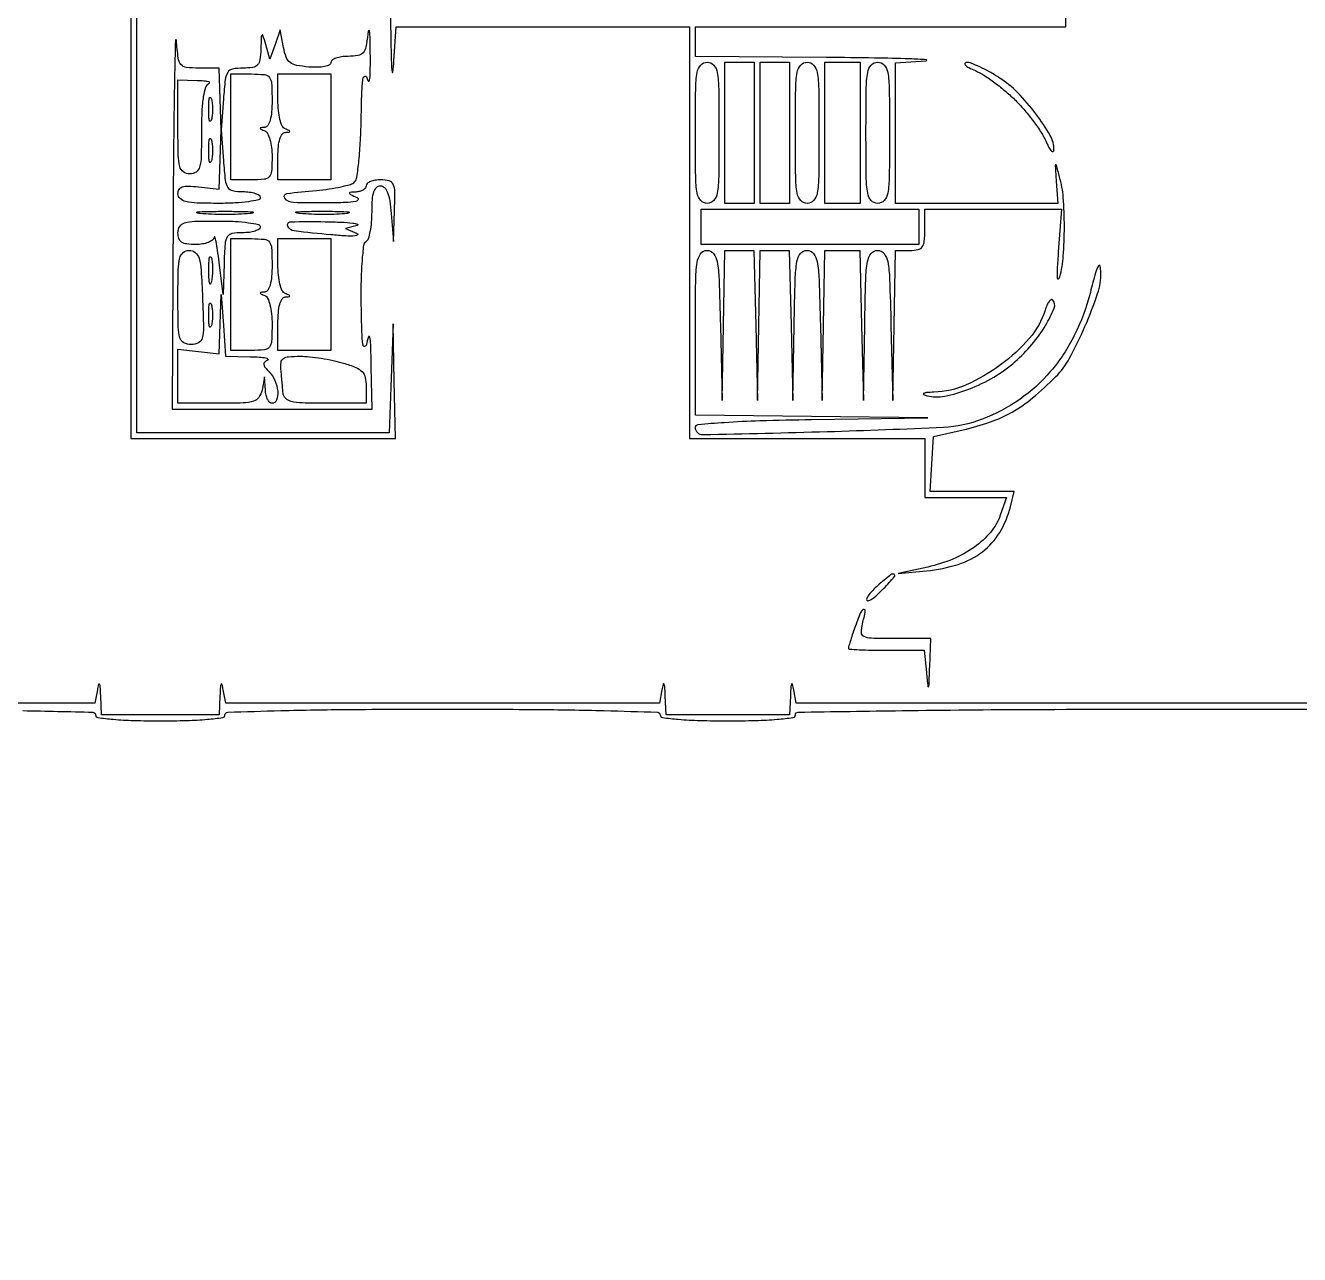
# Model space of a CAD drawing. Extents: x 23 to 255, y 40 to 184.
# Drawn here: x 120.31 to 138.64, y 101.29 to 118.97 of the extents above; entities that cross this region are included whole.
import ezdxf

# ---------------------------------------------------------------- set-up
doc = ezdxf.new("R2010")
doc.units = 0
doc.header["$MEASUREMENT"] = 0

msp = doc.modelspace()

# ---------------------------------------------------------------- linework, layer by layer
for points in [[(207.919475, 175.632891, 0.000007), (191.762556, 175.634099, 0.00002), (173.0434, 175.634494, 0.000013), (151.49745, 175.633531), (95.9364, 175.6296)], [(125.5464, 119.6244), (125.562397, 118.79955, 0.002011), (125.571, 118.432169, 0.027303), (125.581982, 118.298587, 0.881627), (125.594477, 118.298724, 0.013006), (125.608918, 118.46115), (125.639444, 118.9476), (127.750222, 118.9476), (129.861, 118.9476), (129.861, 115.9866), (129.861, 113.0256), (131.553, 113.0256), (133.245, 113.0256), (133.245, 112.6026), (133.245, 112.1796), (133.832799, 112.1796), (134.420598, 112.1796), (134.33117, 111.923066, -0.091634), (134.192712, 111.680223, -0.062495), (133.958519, 111.464215, -0.055863), (133.648927, 111.291615, -0.045718), (133.2873, 111.177525), (132.8643, 111.085491), (133.267608, 111.123527, 0.053191), (133.72381, 111.216152, 0.086187), (134.074239, 111.397941, 0.094039), (134.32251, 111.673818, 0.074977), (134.477048, 112.043888), (134.532343, 112.2642), (133.926336, 112.2642), (133.320329, 112.2642), (133.346115, 112.660067), (133.3719, 113.055933), (133.7949, 113.15195, 0.0279), (134.187992, 113.264556, 0.046188), (134.501876, 113.407405, 0.043786), (134.795422, 113.611226, 0.022321), (135.127529, 113.9139, 0.072982), (135.326436, 114.18028, 0.021601), (135.549489, 114.639117, 0.02098), (135.73124, 115.111437, 0.085961), (135.778123, 115.413692, 0.051136), (135.766718, 115.508435, 0.695722), (135.743005, 115.511611, 0.054158), (135.702796, 115.410943, 0.004133), (135.626524, 115.128245, -0.051016), (135.395725, 114.509839, -0.061878), (135.055373, 113.993453, -0.064044), (134.610059, 113.589661, -0.060825), (134.069522, 113.303341, -0.079401), (133.515251, 113.186853, -0.004989), (131.841962, 113.122062, -0.001896), (130.05524, 113.077507, -0.420419), (129.9456, 113.184853, -0.387329), (129.985791, 113.228952, -0.005864), (130.360987, 113.259381, -0.010125), (130.872984, 113.284461, -0.003459), (131.61645, 113.300656), (133.2873, 113.325488), (131.61645, 113.344744), (129.9456, 113.364), (129.9456, 114.5484, -0.002471), (129.949256, 115.288362, -0.032492), (129.969726, 115.561355, -0.122318), (130.019815, 115.685594, -0.240517), (130.112272, 115.7328, -0.227634), (130.204857, 115.688346, -0.125238), (130.257964, 115.571419, -0.035231), (130.285233, 115.316882, -0.002946), (130.305386, 114.65415), (130.331827, 113.5755), (130.350214, 114.65415), (130.3686, 115.7328), (130.577572, 115.7328), (130.786545, 115.7328), (130.812986, 114.65415), (130.839427, 113.5755), (130.857814, 114.65415), (130.8762, 115.7328), (131.085172, 115.7328), (131.294145, 115.7328), (131.320586, 114.65415), (131.347027, 113.5755), (131.365414, 114.65415, -0.0029), (131.380605, 115.31904, -0.035331), (131.405845, 115.572441, -0.127291), (131.45811, 115.6885, -0.227414), (131.550472, 115.7328, -0.227634), (131.643057, 115.688346, -0.125238), (131.696164, 115.571419, -0.035231), (131.723433, 115.316882, -0.002946), (131.743586, 114.65415), (131.770027, 113.5755), (131.788414, 114.65415), (131.8068, 115.7328), (132.058072, 115.7328), (132.309345, 115.7328), (132.335786, 114.65415), (132.362227, 113.5755), (132.380614, 114.65415, -0.0029), (132.395805, 115.31904, -0.035331), (132.421045, 115.572441, -0.127291), (132.47331, 115.6885, -0.227414), (132.565672, 115.7328, -0.227634), (132.658257, 115.688346, -0.125238), (132.711364, 115.571419, -0.035231), (132.738633, 115.316882, -0.002946), (132.758786, 114.65415), (132.785227, 113.5755), (132.803614, 114.65415), (132.822, 115.7328), (133.0335, 115.7328, 0.050766), (133.148744, 115.744531, 0.189121), (133.208743, 115.78356, 0.13443), (133.237867, 115.862612, 0.021436), (133.245, 116.0289), (133.245, 116.325), (134.228831, 116.325), (135.212662, 116.325), (135.16585, 115.71165, 0.005298), (135.149695, 115.465647, 0.028587), (135.149986, 115.331694, 0.575265), (135.166377, 115.323422, 0.184996), (135.18721, 115.3521, 0.047515), (135.237985, 115.652486, 0.018517), (135.252932, 116.073773, 0.018475), (135.236737, 116.494098, 0.04884), (135.184959, 116.7903, 0.001423), (135.136771, 116.962072, 0.614793), (135.127398, 116.963894, 0.182921), (135.121509, 116.944755, 0.000801), (135.135681, 116.72685), (135.156825, 116.4096), (133.989412, 116.4096), (132.822, 116.4096), (132.822, 117.420379), (132.822, 118.431158), (133.26615, 118.462229, 0.927841), (133.266215, 118.475321, 0.011834), (133.026891, 118.488771, 0.004326), (132.521948, 118.500802, 0.001714), (131.82795, 118.50895), (129.9456, 118.5246), (129.9456, 118.7361), (129.9456, 118.9476), (132.6105, 118.9476), (135.2754, 118.9476), (135.2754, 122.3316)], [(96.591991, 78.0858, -0.000015), (96.570667, 70.513747, -0.41338)], [(143.469832, 109.2186), (137.4327, 109.2186), (131.395568, 109.2186), (131.358905, 109.40895, 0.014773), (131.340541, 109.491138, 0.674817), (131.327995, 109.492832, 0.114822), (131.31755, 109.457712, 0.004641), (131.310721, 109.32435), (131.2992, 109.0494), (130.4109, 109.0494), (129.5226, 109.0494), (129.511079, 109.32435, 0.004641), (129.50425, 109.457712, 0.114822), (129.493805, 109.492832, 0.674817), (129.481259, 109.491138, 0.014773), (129.462895, 109.40895), (129.426232, 109.2186), (126.3078, 109.2186), (123.189368, 109.2186), (123.152705, 109.40895, 0.014773), (123.134341, 109.491138, 0.674817), (123.121795, 109.492832, 0.114822), (123.11135, 109.457712, 0.004641), (123.104521, 109.32435), (123.093, 109.0494), (122.247, 109.0494), (121.401, 109.0494), (121.389479, 109.32435, 0.004641), (121.38265, 109.457712, 0.114822), (121.372205, 109.492832, 0.674817), (121.359659, 109.491138, 0.014773), (121.341295, 109.40895), (121.304632, 109.2186), (118.781567, 109.2186, -0.001525)], [(120.269475, 109.112414, -0.00078), (121.276679, 109.090075, -0.407279), (121.3164, 109.0494, 0.375539), (121.348332, 109.012881, 0.010792), (121.5702, 108.987873, 0.015486), (121.864306, 108.970296, 0.007181), (122.247, 108.9648, 0.007181), (122.629694, 108.970296, 0.015486), (122.9238, 108.987873, 0.010792), (123.145668, 109.012881, 0.375539), (123.1776, 109.0494, -0.404804), (123.216539, 109.089615, -0.001303), (123.9813, 109.112278, -0.004904), (124.951295, 109.128977, -0.001852), (126.3078, 109.134, -0.001852), (127.664305, 109.128977, -0.004904), (128.6343, 109.112278, -0.001303), (129.399061, 109.089615, -0.404804), (129.438, 109.0494, 0.377473), (129.47032, 109.012689, 0.010078), (129.702375, 108.987789, 0.014876), (130.009504, 108.970267, 0.00681), (130.4109, 108.9648, 0.00681), (130.812296, 108.970267, 0.014876), (131.119425, 108.987789, 0.010078), (131.35148, 109.012689, 0.377473), (131.3838, 109.0494, -0.409692), (131.424341, 109.090573, -0.000369), (132.917175, 109.112554, -0.002567), (134.78334, 109.129074, -0.00093), (137.4327, 109.134, -0.00093), (140.08206, 109.129074, -0.002567)]]:
    msp.add_lwpolyline(points, format="xyb")
msp.add_lwpolyline([(121.824, 119.709), (121.824, 116.3673), (121.824, 113.0256), (123.7275, 113.0256), (125.631, 113.0256), (125.613442, 113.85045), (125.595884, 114.6753), (125.567967, 113.89275), (125.540051, 113.1102), (123.724325, 113.1102), (121.9086, 113.1102), (121.9086, 116.3673), (121.9086, 119.6244)])
for points in [[(122.431449, 116.30385), (122.4162, 113.4486), (123.8544, 113.4486), (125.2926, 113.4486), (125.281463, 114.06195, 0.002995), (125.273793, 114.379544, 0.047036), (125.26038, 114.487043, 0.758672), (125.240389, 114.488136, 0.032525), (125.21114, 114.3792, -0.285229), (125.186325, 114.352723, -0.454405), (125.163288, 114.368178, -0.023934), (125.147664, 114.565548, -0.003989), (125.13885, 114.945983, -0.008633), (125.139563, 115.28822, -0.014352), (125.153417, 115.57631, -0.009377), (125.175563, 115.807493, -0.229655), (125.209174, 115.860426, 0.180885), (125.241629, 115.902302, 0.027155), (125.268094, 116.007204, 0.027574), (125.286502, 116.140047, 0.020643), (125.2926, 116.287693, -0.017484), (125.298807, 116.465147, -0.061248), (125.320633, 116.577258, -0.11715), (125.358984, 116.640112, -0.200032), (125.414865, 116.6634, -0.210891), (125.471609, 116.638352, -0.093661), (125.515458, 116.567255, -0.053889), (125.547667, 116.445285, -0.017957), (125.568816, 116.26155), (125.600502, 115.8597), (125.615751, 116.30385, 0.008809), (125.620359, 116.579723, 0.10416), (125.598306, 116.68396, 0.229829), (125.540793, 116.73269, 0.06286), (125.4195, 116.748, 0.038131), (125.338508, 116.741814, 0.057076), (125.270128, 116.723149, 0.074992), (125.223468, 116.695796, 0.226478), (125.208, 116.6634, -0.16722), (125.196733, 116.630653, -0.090029), (125.16451, 116.601905, -0.072474), (125.116582, 116.581403, -0.054897), (125.05995, 116.572854, 0.011173), (124.977755, 116.567711, 0.467319), (124.968794, 116.554935, 0.223503), (124.98364, 116.537397, 0.005675), (125.0811, 116.4942, -0.41242), (125.093327, 116.463818, -0.254222), (125.060549, 116.43768, -0.034809), (124.911056, 116.421823, -0.0066), (124.63695, 116.415546, -0.010389), (124.162766, 116.420802, -0.219329), (124.039669, 116.482355, -0.582547), (124.066645, 116.549957, -0.013352), (124.491877, 116.596681, 0.01471), (124.677191, 116.617553, 0.018654), (124.846691, 116.648201, 0.016907), (124.98451, 116.68339, 0.12606), (125.042175, 116.717535, 0.163459), (125.075204, 116.783976, 0.008624), (125.10399, 117.022615, 0.012838), (125.1264, 117.312618, 0.008929), (125.137433, 117.640927, -0.004803), (125.146476, 117.997731, -0.022669), (125.162892, 118.201796, -0.223531), (125.186336, 118.238741, -0.514467), (125.211626, 118.2285, 0.093204), (125.236948, 118.172036, 0.672459), (125.257033, 118.176542, 0.03872), (125.267801, 118.297567, 0.004611), (125.268369, 118.5669, 0.004847), (125.264806, 118.778897, 0.027178), (125.255646, 118.891949, 0.771515), (125.243647, 118.893412, 0.068523), (125.230972, 118.84185, -0.020919), (125.20401, 118.658566, -0.135454), (125.163174, 118.575553, -0.173231), (125.090682, 118.535827, -0.039584), (124.949093, 118.5246, 0.034289), (124.853837, 118.51806, 0.052319), (124.773454, 118.498249, 0.068094), (124.718156, 118.469308, 0.242771), (124.7004, 118.434893, -0.287792), (124.679094, 118.400942, -0.063157), (124.610733, 118.378001, -0.04567), (124.509422, 118.367186, -0.024442), (124.38353, 118.371443, -0.025338), (124.206377, 118.395206, -0.118429), (124.113046, 118.436858, -0.141622), (124.05764, 118.512231, -0.042062), (124.019328, 118.6515), (123.971995, 118.9053), (123.898272, 118.6938), (123.824548, 118.4823), (123.763307, 118.6938, 0.003839), (123.723293, 118.828121, 0.550294), (123.71005, 118.83175, 0.201073), (123.699832, 118.809775, 0.001937), (123.693633, 118.63035, -0.026379), (123.680556, 118.47393, -0.155507), (123.645604, 118.400584, -0.172067), (123.576693, 118.364991, -0.034003), (123.435821, 118.3554, 0.046017), (123.287058, 118.34168, 0.208872), (123.216648, 118.293946, 0.113912), (123.180483, 118.190514, 0.009919), (123.155371, 117.91125), (123.124299, 117.4671), (123.10865, 117.91125), (123.093, 118.3554), (122.801535, 118.3554, -0.028725), (122.620571, 118.365805, -0.197161), (122.54408, 118.408009, -0.138547), (122.50485, 118.5003, -0.011975), (122.478384, 118.75725, 0.947035), (122.465179, 118.756929, 0.002742), (122.451526, 118.202327, 0.002336), (122.43953, 117.372473, 0.00111)], [(130.284, 117.4248, -0.002988), (130.280225, 116.793061, -0.038318), (130.259325, 116.55765, -0.142907), (130.207977, 116.451091, -0.212584), (130.1148, 116.4096, -0.212584), (130.021623, 116.451091, -0.142907), (129.970275, 116.55765, -0.038318), (129.949375, 116.793061, -0.002988), (129.9456, 117.4248, -0.002988), (129.949375, 118.056539, -0.038318), (129.970275, 118.29195, -0.142907), (130.021623, 118.398509, -0.212584), (130.1148, 118.44, -0.212584), (130.207977, 118.398509, -0.142907), (130.259325, 118.29195, -0.038318), (130.280225, 118.056539, -0.002988)], [(131.7222, 117.4248, -0.002988), (131.718425, 116.793061, -0.038318), (131.697525, 116.55765, -0.142907), (131.646177, 116.451091, -0.212584), (131.553, 116.4096, -0.212584), (131.459823, 116.451091, -0.142907), (131.408475, 116.55765, -0.038318), (131.387575, 116.793061, -0.002988), (131.3838, 117.4248, -0.002988), (131.387575, 118.056539, -0.038318), (131.408475, 118.29195, -0.142907), (131.459823, 118.398509, -0.212584), (131.553, 118.44, -0.212584), (131.646177, 118.398509, -0.142907), (131.697525, 118.29195, -0.038318), (131.718425, 118.056539, -0.002988)], [(132.7374, 117.4248, -0.002988), (132.733625, 116.793061, -0.038318), (132.712725, 116.55765, -0.142907), (132.661377, 116.451091, -0.212584), (132.5682, 116.4096, -0.212584), (132.475023, 116.451091, -0.142907), (132.423675, 116.55765, -0.038318), (132.402775, 116.793061, -0.002988), (132.399, 117.4248, -0.002988), (132.402775, 118.056539, -0.038318), (132.423675, 118.29195, -0.142907), (132.475023, 118.398509, -0.212584), (132.5682, 118.44, -0.212584), (132.661377, 118.398509, -0.142907), (132.712725, 118.29195, -0.038318), (132.733625, 118.056539, -0.002988)], [(133.973337, 118.318882, -0.04065), (134.096384, 118.252965, -0.016643), (134.252257, 118.144869, -0.016337), (134.412793, 118.017083, -0.020111), (134.55348, 117.88728, -0.020111), (134.683283, 117.746593, -0.016337), (134.811069, 117.586057, -0.016643), (134.919165, 117.430184, -0.04065), (134.985082, 117.307137, 0.017376), (135.029528, 117.214009, 0.062304), (135.066917, 117.159882, 0.325443), (135.089384, 117.155033, 0.289957), (135.102889, 117.175216, 0.137253), (135.049425, 117.386754, 0.031583), (134.844666, 117.696911, 0.033247), (134.581301, 118.001394, 0.054041), (134.316398, 118.217033, 0.016497), (134.175133, 118.302147, 0.019031), (134.035027, 118.373531, 0.018431), (133.912909, 118.42463, 0.096471), (133.841416, 118.436689, 0.289957), (133.821233, 118.423184, 0.325443), (133.826082, 118.400717, 0.062304), (133.880209, 118.363328, 0.017376)], [(123.8544, 117.8901, -0.019731), (123.847932, 117.726268, -0.04693), (123.827004, 117.606296, -0.071645), (123.793812, 117.529832, -0.243429), (123.74865, 117.502721, 0.011437), (123.693373, 117.497958, 0.382689), (123.6852, 117.488844, 0.295955), (123.69283, 117.477082, 0.009076), (123.74865, 117.453371, -0.184347), (123.790014, 117.414981, -0.045662), (123.823776, 117.327103, -0.039986), (123.846774, 117.21104, -0.028929), (123.8544, 117.07935, -0.016646), (123.847483, 116.87164, -0.167208), (123.81435, 116.792818, -0.190018), (123.741728, 116.756297, -0.022604), (123.5583, 116.748), (123.2622, 116.748), (123.2622, 117.5094), (123.2622, 118.2708), (123.5583, 118.2708, -0.023974), (123.745202, 118.261833, -0.206324), (123.8168, 118.222457, -0.154453), (123.848466, 118.136921, -0.012019)], [(124.7004, 117.5094), (124.7004, 116.748), (124.3197, 116.748), (123.939, 116.748), (123.939, 117.0864, -0.02374), (123.945756, 117.228614, -0.050649), (123.967177, 117.336414, -0.07475), (124.00063, 117.406274, -0.232012), (124.04475, 117.431479, 0.011437), (124.100027, 117.436242, 0.382689), (124.1082, 117.445356, 0.295955), (124.10057, 117.457118, 0.009076), (124.04475, 117.480829, -0.191197), (124.001953, 117.521616, -0.045744), (123.968551, 117.61599, -0.038427), (123.946276, 117.744266, -0.023784), (123.939, 117.89715), (123.939, 118.2708), (124.3197, 118.2708), (124.7004, 118.2708)], [(122.94495, 118.130171, 0.22427), (122.897204, 118.078509, 0.037086), (122.865353, 117.942879, 0.028397), (122.845259, 117.742082, 0.010741), (122.8392, 117.46005, -0.006012), (122.834711, 117.086714, -0.059909), (122.812347, 116.932181, -0.180949), (122.760858, 116.860276, -0.148924), (122.67, 116.8326, -0.157888), (122.578784, 116.86214, -0.176663), (122.527238, 116.93835, -0.055952), (122.505147, 117.103222, -0.005351), (122.5008, 117.5094), (122.5008, 118.1862), (122.77575, 118.179521, -0.014897), (122.874972, 118.17415, -0.050023), (122.938869, 118.162269, -0.273033), (122.953575, 118.146608, -0.367332)], [(122.982117, 117.61515, -0.161593), (122.967878, 117.593227, -0.542911), (122.954792, 117.597569, -0.052887), (122.945772, 117.657282, -0.011065), (122.943427, 117.7632, -0.011065), (122.945772, 117.869118, -0.052887), (122.954792, 117.928831, -0.542911), (122.967878, 117.933173, -0.161593), (122.982117, 117.91125, -0.039571), (122.994148, 117.843801, -0.024357), (122.998076, 117.7632, -0.024357), (122.994148, 117.682599, -0.039571)], [(123.435821, 116.5788, -0.0322), (123.531351, 116.572641, -0.049617), (123.611945, 116.553949, -0.063911), (123.66769, 116.526696, -0.252266), (123.6852, 116.4942, -0.350432), (123.657795, 116.4599, -0.020168), (123.516, 116.433771, -0.022889), (123.326241, 116.415474, -0.01259), (123.093, 116.4096, -0.007925), (122.775922, 116.414626, -0.04861), (122.61394, 116.435613, -0.123605), (122.53179, 116.477544, -0.216512), (122.5008, 116.545756, -0.130795), (122.517686, 116.609204, -0.181987), (122.562576, 116.646293, -0.092226), (122.647535, 116.658836, -0.019717), (122.7969, 116.647343), (123.093, 116.612775), (123.10865, 117.039938), (123.124299, 117.4671), (123.155371, 117.02295, 0.009919), (123.180483, 116.743686, 0.113912), (123.216648, 116.640254, 0.208872), (123.287058, 116.59252, 0.046017)], [(122.982117, 117.02295, -0.161593), (122.967878, 117.001027, -0.542911), (122.954792, 117.005369, -0.052887), (122.945772, 117.065082, -0.011065), (122.943427, 117.171, -0.011065), (122.945772, 117.276918, -0.052887), (122.954792, 117.336631, -0.542911), (122.967878, 117.340973, -0.161593), (122.982117, 117.31905, -0.039571), (122.994148, 117.251601, -0.024357), (122.998076, 117.171, -0.024357), (122.994148, 117.090399, -0.039571)], [(123.53715, 116.263055, -0.014123), (123.373456, 116.252962, -0.008335), (123.1776, 116.249697, -0.008335), (122.981744, 116.252962, -0.014123), (122.81805, 116.263055, -0.084525), (122.773466, 116.274843, -0.76997), (122.775353, 116.285927, -0.018707), (122.919808, 116.293505, -0.003751), (123.1776, 116.29544, -0.003751), (123.435392, 116.293505, -0.018707), (123.579847, 116.285927, -0.76997), (123.581734, 116.274843, -0.084525)], [(124.935286, 116.263505, -0.016947), (124.78868, 116.25313, -0.008983), (124.606533, 116.249707, -0.00893), (124.419937, 116.252886, -0.013671), (124.258486, 116.262946, -0.057523), (124.200587, 116.274954, -0.807686), (124.201785, 116.286059, -0.022011), (124.331144, 116.293898, -0.003921), (124.5735, 116.295998, -0.004138), (124.816571, 116.294187, -0.018464), (124.958955, 116.286684, -0.661512), (124.962611, 116.275362, -0.153636)], [(123.6852, 116.0712, -0.254951), (123.667471, 116.038691, -0.06271), (123.610646, 116.011451, -0.048861), (123.528627, 115.992756, -0.031626), (123.4314, 115.9866, 0.041749), (123.277913, 115.973762, 0.21881), (123.209651, 115.927288, 0.119085), (123.177908, 115.826524, 0.009274), (123.16381, 115.54245), (123.150021, 115.0983), (123.093, 115.5636, 0.005273), (123.070116, 115.735317, 0.012856), (123.048678, 115.861154, 0.030819), (123.032199, 115.924094, 0.798064), (123.02219, 115.92315, -0.200965), (122.998634, 115.882605, -0.067974), (122.937897, 115.848464, -0.054667), (122.85277, 115.825167, -0.039497), (122.7546, 115.8174, -0.030703), (122.627622, 115.825205, -0.116834), (122.553675, 115.85265, -0.166173), (122.51429, 115.904088, -0.081208), (122.5008, 115.9866, -0.142406), (122.52713, 116.077174, -0.183695), (122.595975, 116.128607, -0.063075), (122.743108, 116.151193, -0.006583), (123.093, 116.1558, -0.01259), (123.326241, 116.149926, -0.022889), (123.516, 116.131629, -0.020168), (123.657795, 116.1055, -0.350432)], [(125.0811, 116.092283), (124.9119, 116.048393), (125.0811, 115.977716, -0.537067), (125.085179, 115.956438, -0.182054), (125.049502, 115.940748, -0.028342), (124.913283, 115.941092, -0.007891), (124.7004, 115.957084, -0.007317), (124.174462, 116.01272, -0.268301), (124.081245, 116.082746, -0.531631), (124.121749, 116.145249, -0.008525), (124.62003, 116.145986, -0.006823), (124.851248, 116.139229, -0.018275), (125.015456, 116.126163, -0.063829), (125.082116, 116.109607, -0.727916)], [(123.8544, 115.5213, -0.019731), (123.847932, 115.357468, -0.04693), (123.827004, 115.237496, -0.071645), (123.793812, 115.161032, -0.243429), (123.74865, 115.133921, 0.011437), (123.693373, 115.129158, 0.382689), (123.6852, 115.120044, 0.295955), (123.69283, 115.108282, 0.009076), (123.74865, 115.084571, -0.191197), (123.791447, 115.043784, -0.045744), (123.824849, 114.94941, -0.038427), (123.847124, 114.821134, -0.023784), (123.8544, 114.66825, -0.012548), (123.848346, 114.427032, -0.156236), (123.81649, 114.342439, -0.204184), (123.744782, 114.303466, -0.023758), (123.5583, 114.2946), (123.2622, 114.2946), (123.2622, 115.0983), (123.2622, 115.902), (123.5583, 115.902, -0.023974), (123.745202, 115.893033, -0.206324), (123.8168, 115.853657, -0.154453), (123.848466, 115.768121, -0.012019)], [(124.7004, 115.0983), (124.7004, 114.2946), (124.3197, 114.2946), (123.939, 114.2946), (123.939, 114.6753, -0.019731), (123.945468, 114.839132, -0.04693), (123.966396, 114.959104, -0.071645), (123.999588, 115.035568, -0.243429), (124.04475, 115.062679, 0.011437), (124.100027, 115.067442, 0.382689), (124.1082, 115.076556, 0.295955), (124.10057, 115.088318, 0.009076), (124.04475, 115.112029, -0.191197), (124.001953, 115.152816, -0.045744), (123.968551, 115.24719, -0.038427), (123.946276, 115.375466, -0.023784), (123.939, 115.52835), (123.939, 115.902), (124.3197, 115.902), (124.7004, 115.902)], [(122.853908, 115.055801, -0.004447), (122.867672, 114.623654, -0.064827), (122.851468, 114.472118, -0.220591), (122.797665, 114.404239, -0.11738), (122.69115, 114.379001, -0.121406), (122.584699, 114.405354, -0.20594), (122.527905, 114.475544, -0.063753), (122.504928, 114.630981, -0.004856), (122.5008, 115.056, -0.005536), (122.505225, 115.455656, -0.053515), (122.527036, 115.623701, -0.165895), (122.576808, 115.70225, -0.170938), (122.663558, 115.7328, -0.174128), (122.750761, 115.701481, -0.152953), (122.803813, 115.62009, -0.052388), (122.833189, 115.448351, -0.005999)], [(122.983634, 115.289636, -0.082665), (122.969772, 115.252235, -0.67161), (122.957148, 115.25391, -0.053901), (122.947897, 115.315815, -0.008901), (122.945135, 115.4367, -0.009782), (122.946902, 115.558391, -0.038992), (122.955238, 115.632495, -0.417468), (122.968112, 115.641112, -0.285845), (122.981927, 115.628036, -0.041951), (122.994101, 115.558035, -0.020826), (122.99831, 115.467968, -0.020511), (122.994916, 115.373651, -0.028254)], [(123.541571, 114.203321, -0.011536), (123.67129, 114.197886, -0.03223), (123.761539, 114.186143, -0.124952), (123.794247, 114.170647, -0.568114), (123.791705, 114.154223, 0.090948), (123.748686, 114.12693, 0.241767), (123.736585, 114.093738, 0.138948), (123.75512, 114.050013, 0.027087), (123.812855, 113.985659, -0.096414), (123.896233, 113.86198, -0.077496), (123.935417, 113.706086, -0.105428), (123.920459, 113.58047, -0.320934), (123.8544, 113.5332, -0.202329), (123.821173, 113.54722, -0.076309), (123.791267, 113.589115, -0.059684), (123.768905, 113.650684, -0.042203), (123.758279, 113.72355), (123.746758, 113.9139), (123.710095, 113.72355, -0.104535), (123.666043, 113.618947, -0.168403), (123.588713, 113.562539, -0.067172), (123.440078, 113.538187, -0.007064), (123.087116, 113.5332), (122.5008, 113.5332), (122.5008, 113.923156), (122.5008, 114.313111), (122.7969, 114.278543), (123.093, 114.243975), (123.10865, 114.671138), (123.124299, 115.0983), (123.155371, 114.65415), (123.186442, 114.21)], [(122.982117, 114.65415, -0.161593), (122.967878, 114.632227, -0.542911), (122.954792, 114.636569, -0.052887), (122.945772, 114.696282, -0.011065), (122.943427, 114.8022, -0.011065), (122.945772, 114.908118, -0.052887), (122.954792, 114.967831, -0.542911), (122.967878, 114.972173, -0.161593), (122.982117, 114.95025, -0.039571), (122.994148, 114.882801, -0.024357), (122.998076, 114.8022, -0.024357), (122.994148, 114.721599, -0.039571)], [(134.974852, 114.872025, -0.101832), (134.750615, 114.470374, -0.055795), (134.335443, 114.085787, -0.055467), (133.840808, 113.799364, -0.0943), (133.376439, 113.692586, 0.009818), (133.270739, 113.686491, 0.09767), (133.228188, 113.674625, 0.62085), (133.228294, 113.659758, 0.050289), (133.276289, 113.64213, 0.113224), (133.531977, 113.635483, 0.042523), (133.878012, 113.736671, 0.040648), (134.238147, 113.910963, 0.047486), (134.545684, 114.13373, 0.037685), (134.785053, 114.378778, 0.038696), (134.982606, 114.654921, 0.038713), (135.107185, 114.902469, 0.302299), (135.083012, 115.022788, 0.358427), (135.060652, 115.024966, 0.089544), (135.03228, 114.997461, 0.052467), (135.001989, 114.944247, 0.026613)], [(124.880935, 114.112009, -0.023156), (125.058851, 114.049593, -0.105065), (125.149456, 113.988525, -0.139678), (125.193898, 113.905365, -0.053362), (125.208, 113.773609), (125.208, 113.5332), (124.6158, 113.5332, -0.007682), (124.288501, 113.538229, -0.052557), (124.128936, 113.560023, -0.135402), (124.047795, 113.605403, -0.181686), (124.012803, 113.68125, 0.003016), (124.007255, 113.75148, 0.001439), (123.999317, 113.841726, 0.001426), (123.990483, 113.935963, 0.002029), (123.982054, 114.01965, -0.060207), (123.983672, 114.121837, -0.210743), (124.017405, 114.17667, -0.132312), (124.093352, 114.203602, -0.019424), (124.257986, 114.21, -0.025468), (124.3948, 114.203027, -0.013545), (124.563029, 114.181215, -0.013449), (124.734157, 114.149559, -0.020323)], [(132.567581, 110.910063, 0.02129), (132.495551, 110.842009, 0.035072), (132.441532, 110.778017, 0.039969), (132.409123, 110.725283, 0.324903), (132.413303, 110.698897, 0.328802), (132.44071, 110.694753, 0.032679), (132.500837, 110.731667, 0.031139), (132.574079, 110.790677, 0.01904), (132.653113, 110.868634, 0.007524), (132.808763, 111.039393, 0.496638), (132.801993, 111.07317, 0.29281), (132.753899, 111.067438, 0.006533)], [(132.238076, 110.305776, 0.003221), (132.202491, 110.201542, 0.00465), (132.172482, 110.108896, 0.002488), (132.148249, 110.03027, 0.07363), (132.1452, 110.009676, 0.395034), (132.156428, 109.997682, 0.002876), (132.305233, 109.988717, 0.008499), (132.481098, 109.982133, 0.005106), (132.689993, 109.98), (133.234786, 109.98), (133.267972, 109.66275, 0.001385), (133.28978, 109.459702, 0.729522), (133.29819, 109.457992, 0.11872), (133.305728, 109.484765, 0.00068), (133.315378, 109.74735), (133.3296, 110.1492), (132.812829, 110.1492, -0.00556), (132.474782, 110.152959, -0.101774), (132.370512, 110.176834, -0.294473), (132.333402, 110.234716, -0.060888), (132.34914, 110.3607, 0.015689), (132.389323, 110.545122, 0.617658), (132.363339, 110.564766, 0.185329), (132.315208, 110.512584, 0.010777)]]:
    msp.add_lwpolyline(points, format="xyb", close=True)
for points in [[(130.7916, 117.4248), (130.7916, 116.4096), (130.5801, 116.4096), (130.3686, 116.4096), (130.3686, 117.4248), (130.3686, 118.44), (130.5801, 118.44), (130.7916, 118.44)], [(131.2992, 117.4248), (131.2992, 116.4096), (131.0877, 116.4096), (130.8762, 116.4096), (130.8762, 117.4248), (130.8762, 118.44), (131.0877, 118.44), (131.2992, 118.44)], [(132.3144, 117.4248), (132.3144, 116.4096), (132.0606, 116.4096), (131.8068, 116.4096), (131.8068, 117.4248), (131.8068, 118.44), (132.0606, 118.44), (132.3144, 118.44)], [(133.1604, 116.0712), (133.1604, 115.8174), (131.5953, 115.8174), (130.0302, 115.8174), (130.0302, 116.0712), (130.0302, 116.325), (131.5953, 116.325), (133.1604, 116.325)]]:
    msp.add_lwpolyline(points, close=True)

doc.saveas('drawing.dxf')
